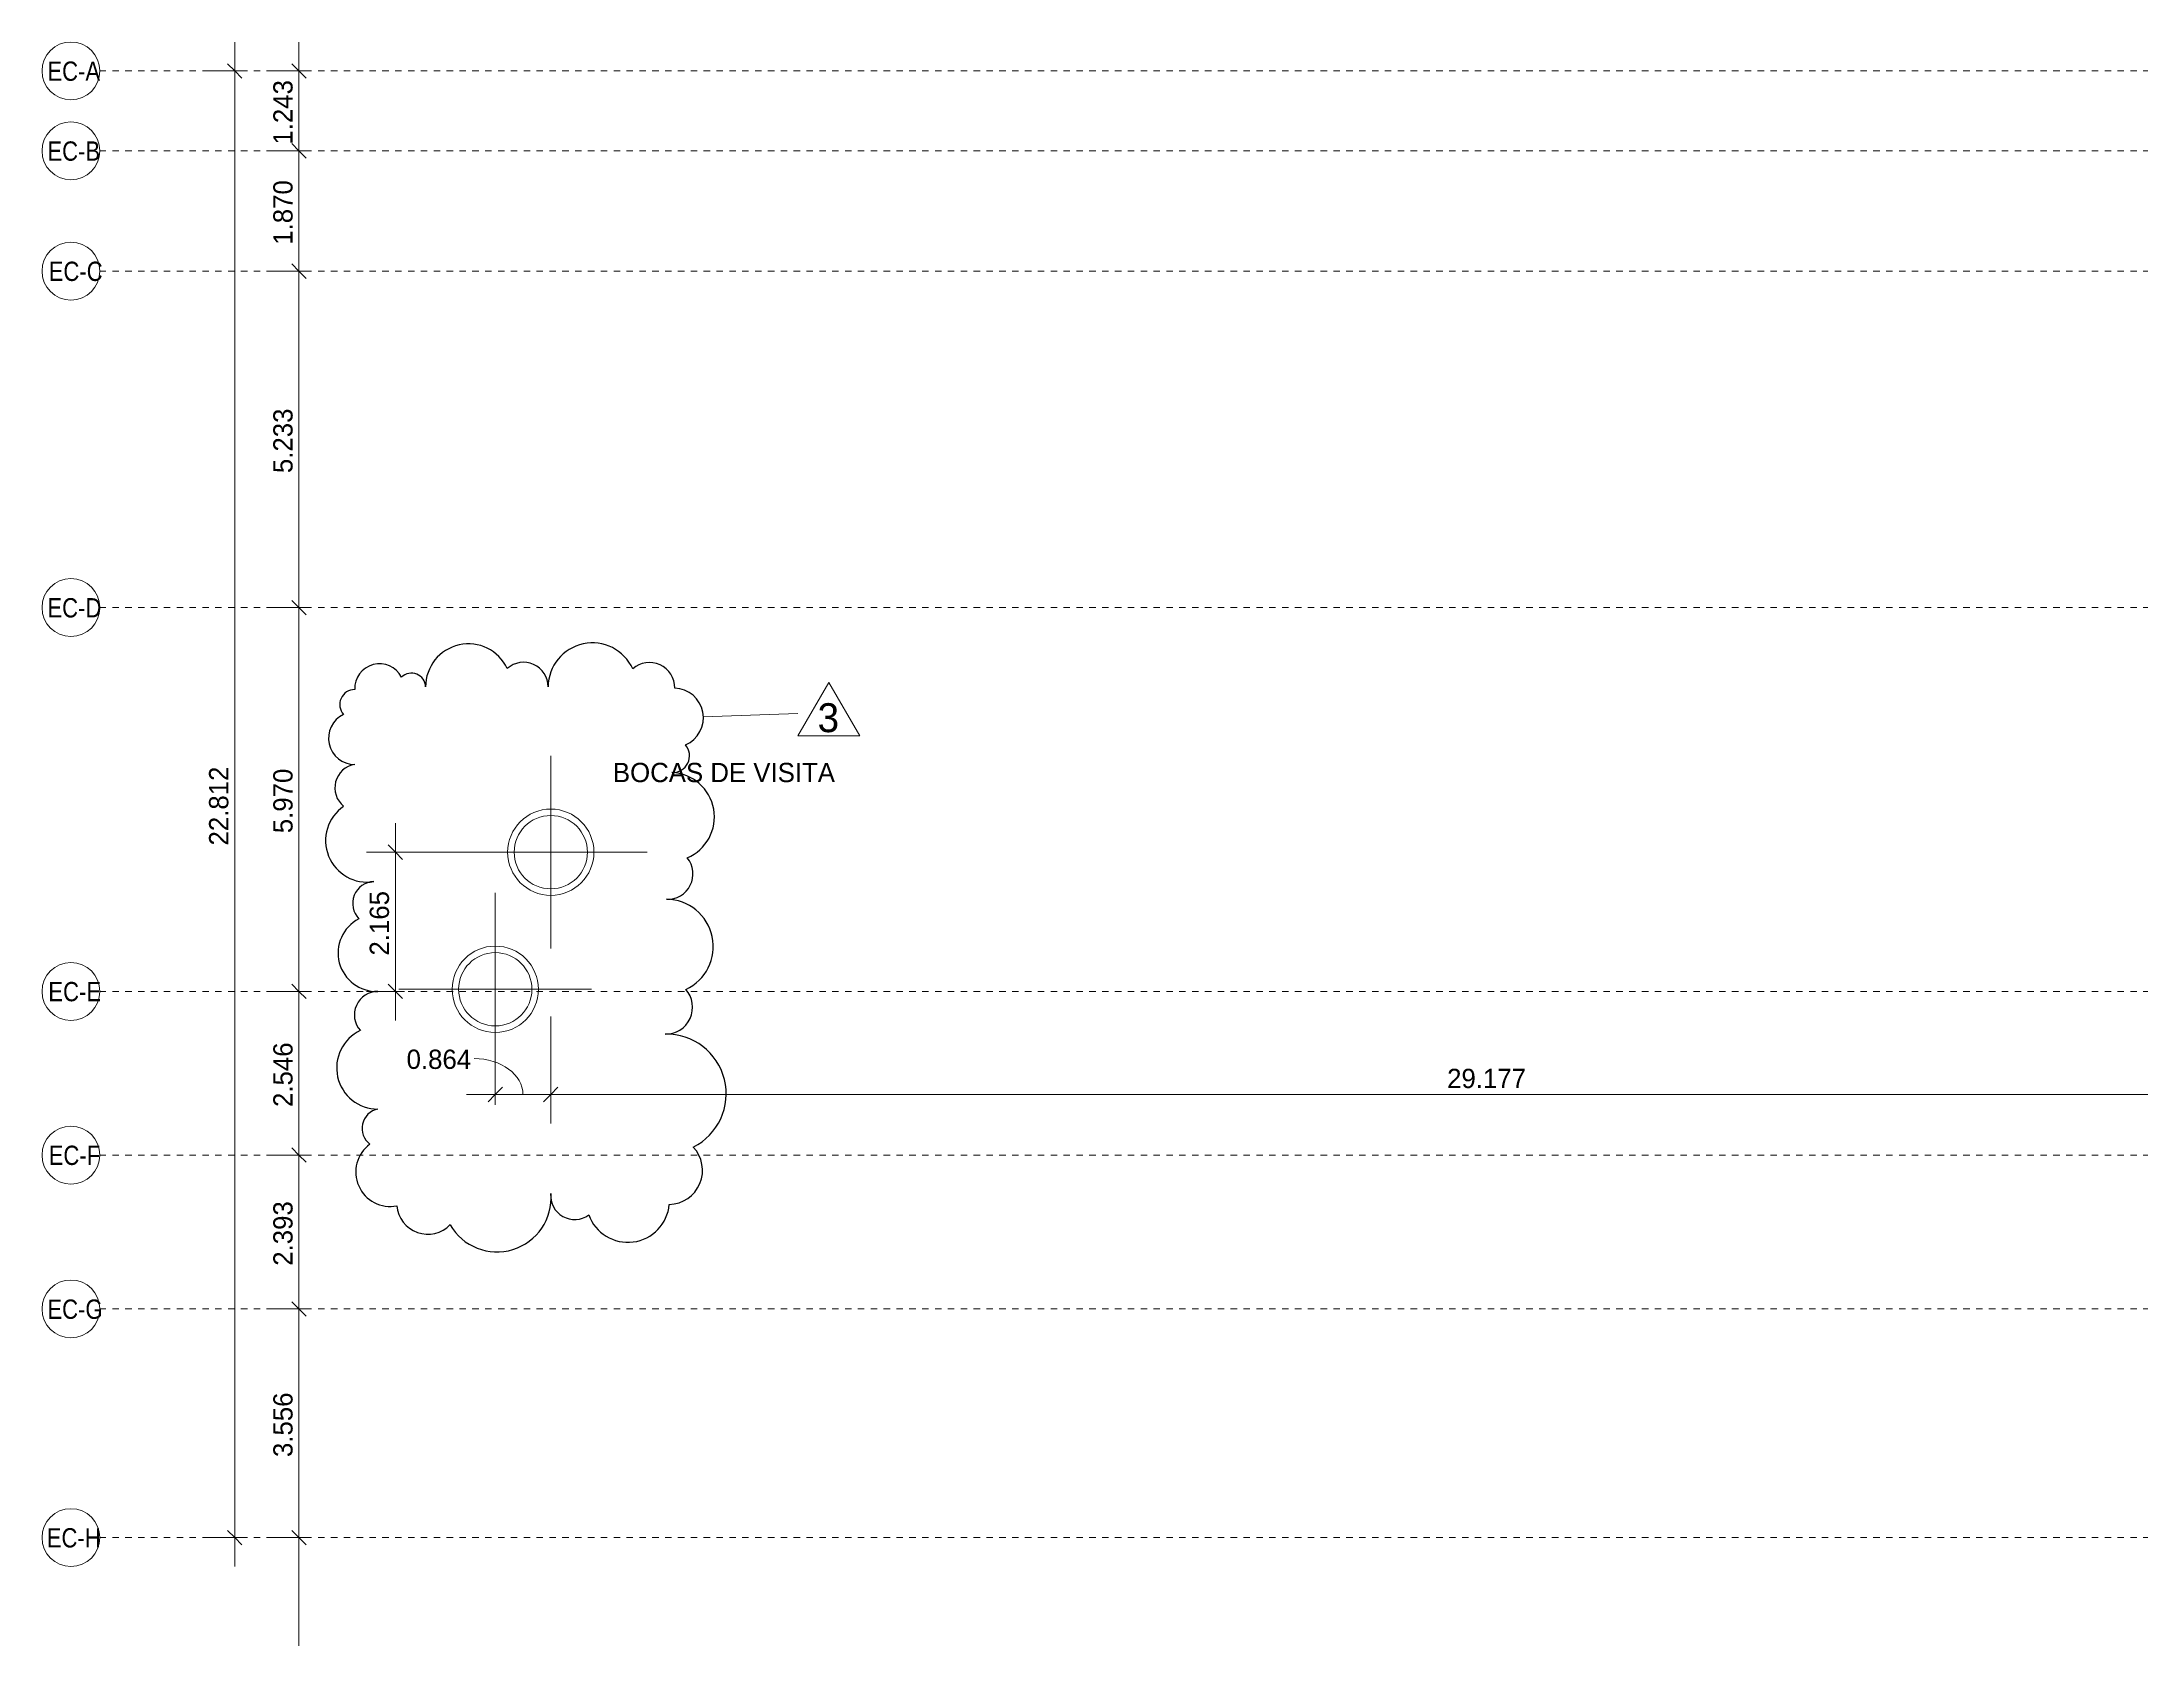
# Model space of a CAD drawing. Header units: metres. Extents: x -43 to 80, y -185 to 8.
# Drawn here: x -42.56 to -9.88, y -147.93 to -123.07 of the extents above; entities that cross this region are included whole.
import ezdxf

# ---------------------------------------------------------------- set-up
doc = ezdxf.new("R2010")
doc.units = ezdxf.units.M
doc.linetypes.add('Grid Line', pattern=[0.022225, 0.0127, -0.003175, 0.003175, -0.003175])
for name, color, linetype, lineweight in [('A-ANNO-DIMS', 7, 'Continuous', 9), ('A-ANNO-DIMS-150', 7, 'Continuous', 9), ('A-DETL-THIN', 7, 'Continuous', 9), ('A-GENM', 7, 'Continuous', 9), ('G-ANNO-REVC', 7, 'Continuous', 70), ('G-ANNO-REVC-IDEN', 7, 'Continuous', 35), ('G-ANNO-TEXT', 7, 'Continuous', 9), ('S-GRID', 7, 'Continuous', 9), ('S-GRID-IDEN', 7, 'Continuous', 9)]:
    doc.layers.add(name, color=color, linetype=linetype, lineweight=lineweight)
doc.styles.add('Century Gothic', font='GOTHIC.TTF', dxfattribs={"height": 0.3})
doc.styles.add('Manrope Light', font='Manrope-Light.ttf', dxfattribs={"height": 0.45})
doc.styles.add('Saira Condensed', font='SairaCondensed-Regular.ttf', dxfattribs={"height": 0.3})
doc.dimstyles.new('C_G_2_0mm', dxfattribs={"dimscale": 0.3048, "dimtxt": 0.31325, "dimasz": 0.738189, "dimexe": 1.476378, "dimexo": 0.984252, "dimgap": 0.049213, "dimtad": 1, "dimdec": 3, "dimrnd": 0.001, "dimzin": 0, "dimdsep": 46, "dimtxsty": 'Century Gothic', "dimblk1": 'OBLIQUE', "dimblk2": 'OBLIQUE', "dimsah": 1, "dimcen": 0.09, "dimdle": 1.476378, "dimazin": 2, "dimtfac": 1, "dimtdec": 4, "dimtix": 1, "dimtmove": 0, "dimatfit": 3, "dimfxl": 1, "dimtvp": 1, "dimtolj": 1, "dimtzin": 0, "dimarcsym": 2})
doc.dimstyles.new('C_G_2_0mm_1', dxfattribs={"dimscale": 0.3048, "dimtxt": 0.31325, "dimasz": 0.738189, "dimexe": 1.476378, "dimexo": 0.984252, "dimgap": 0.049213, "dimtad": 1, "dimdec": 3, "dimrnd": 0.001, "dimzin": 0, "dimdsep": 46, "dimtxsty": 'Century Gothic', "dimblk1": 'OBLIQUE', "dimblk2": 'OBLIQUE', "dimsah": 1, "dimcen": 0.09, "dimdle": 1.476378, "dimazin": 2, "dimtfac": 1, "dimtdec": 4, "dimtix": 1, "dimtmove": 1, "dimatfit": 3, "dimfxl": 1, "dimtvp": 1, "dimtolj": 1, "dimtzin": 0, "dimarcsym": 2})

# ---------------------------------------------------------------- blocks, each defined once
blk = doc.blocks.new('M_Boca de Visita - M_Boca de Visita-2306142-N01 - ESTANQUE CABECERA')
at = {"layer": 'A-GENM'}
for radius, start, end in [(0.671, 0, 180), (0.57, 0, 180), (0.671, 180, 0), (0.57, 180, 360)]:
    blk.add_arc((0, 0), radius, start, end, dxfattribs=at)
blk = doc.blocks.new('Grid - 3mm-1144979-N01 - ESTANQUE CABECERA')
at = {"layer": 'S-GRID-IDEN', "color": 253, "true_color": 0xaaaaaa}
blk.add_circle((0, 0), 0.003, dxfattribs=at)
blk = doc.blocks.new('DIMBLOCK12-N01 - ESTANQUE CABECERA')
at = {"layer": 'A-ANNO-DIMS-150'}
for p, q in [((-39.559, -146.785), (-39.559, -123.073)), ((-39.559, -123.523), (-40.009, -123.523)), ((-39.559, -123.523), (-39.418, -123.523)), ((-39.559, -146.335), (-40.009, -146.335)), ((-39.559, -146.335), (-39.418, -146.335))]:
    blk.add_line(p, q, dxfattribs=at)
at = {"layer": 'A-ANNO-DIMS-150', "lineweight": 35}
for p, q in [((-39.559, -123.523), (-39.671, -123.411)), ((-39.559, -123.523), (-39.446, -123.636)), ((-39.559, -146.335), (-39.671, -146.223)), ((-39.559, -146.335), (-39.446, -146.448))]:
    blk.add_line(p, q, dxfattribs=at)
at = {"layer": 'A-ANNO-DIMS-150', "color": 0, "insert": (-39.958, -135.57), "char_height": 0.3, "width": 1.5394, "attachment_point": 1, "rotation": 90, "line_spacing_factor": 0.984502, "style": 'Century Gothic'}
blk.add_mtext('22.812', dxfattribs=at)
blk = doc.blocks.new('_Oblique')
at = {"color": 0, "linetype": 'ByBlock', "lineweight": -2}
blk.add_line((-0.5, -0.5), (0.5, 0.5), dxfattribs=at)
blk = doc.blocks.new('DIMBLOCK14-N01 - ESTANQUE CABECERA')
at = {"layer": 'A-ANNO-DIMS-150'}
for p, q in [((-38.559, -146.335), (-39.009, -146.335)), ((-38.559, -151.923), (-38.559, -146.335)), ((-38.559, -146.335), (-38.418, -146.335)), ((-38.559, -151.923), (-39.009, -151.923)), ((-38.559, -151.923), (-38.418, -151.923))]:
    blk.add_line(p, q, dxfattribs=at)
at = {"layer": 'A-ANNO-DIMS-150', "lineweight": 35}
for p, q in [((-38.559, -146.335), (-38.671, -146.223)), ((-38.559, -146.335), (-38.446, -146.448)), ((-38.559, -151.923), (-38.671, -151.81)), ((-38.559, -151.923), (-38.446, -152.035))]:
    blk.add_line(p, q, dxfattribs=at)
at = {"layer": 'A-ANNO-DIMS-150', "color": 0, "insert": (-38.958, -149.654), "char_height": 0.3, "width": 1.25897, "attachment_point": 1, "rotation": 90, "line_spacing_factor": 0.984502, "style": 'Century Gothic'}
blk.add_mtext('5.588', dxfattribs=at)
blk = doc.blocks.new('DIMBLOCK15-N01 - ESTANQUE CABECERA')
at = {"layer": 'A-ANNO-DIMS-150'}
for p, q in [((-38.559, -142.779), (-39.009, -142.779)), ((-38.559, -146.335), (-38.559, -142.779)), ((-38.559, -142.779), (-38.418, -142.779)), ((-38.559, -146.335), (-39.009, -146.335)), ((-38.559, -146.335), (-38.418, -146.335))]:
    blk.add_line(p, q, dxfattribs=at)
at = {"layer": 'A-ANNO-DIMS-150', "lineweight": 35}
for p, q in [((-38.559, -142.779), (-38.671, -142.667)), ((-38.559, -142.779), (-38.446, -142.892)), ((-38.559, -146.335), (-38.671, -146.223)), ((-38.559, -146.335), (-38.446, -146.448))]:
    blk.add_line(p, q, dxfattribs=at)
at = {"layer": 'A-ANNO-DIMS-150', "color": 0, "insert": (-38.958, -145.082), "char_height": 0.3, "width": 1.25897, "attachment_point": 1, "rotation": 90, "line_spacing_factor": 0.984502, "style": 'Century Gothic'}
blk.add_mtext('3.556', dxfattribs=at)
blk = doc.blocks.new('DIMBLOCK16-N01 - ESTANQUE CABECERA')
at = {"layer": 'A-ANNO-DIMS-150'}
for p, q in [((-38.559, -140.386), (-39.009, -140.386)), ((-38.559, -142.779), (-38.559, -140.386)), ((-38.559, -140.386), (-38.418, -140.386)), ((-38.559, -142.779), (-39.009, -142.779)), ((-38.559, -142.779), (-38.418, -142.779))]:
    blk.add_line(p, q, dxfattribs=at)
at = {"layer": 'A-ANNO-DIMS-150', "lineweight": 35}
for p, q in [((-38.559, -140.386), (-38.671, -140.273)), ((-38.559, -140.386), (-38.446, -140.498)), ((-38.559, -142.779), (-38.671, -142.667)), ((-38.559, -142.779), (-38.446, -142.892))]:
    blk.add_line(p, q, dxfattribs=at)
at = {"layer": 'A-ANNO-DIMS-150', "color": 0, "insert": (-38.958, -142.107), "char_height": 0.3, "width": 1.25897, "attachment_point": 1, "rotation": 90, "line_spacing_factor": 0.984502, "style": 'Century Gothic'}
blk.add_mtext('2.393', dxfattribs=at)
blk = doc.blocks.new('DIMBLOCK17-N01 - ESTANQUE CABECERA')
at = {"layer": 'A-ANNO-DIMS-150'}
for p, q in [((-38.559, -137.84), (-39.009, -137.84)), ((-38.559, -140.386), (-38.559, -137.84)), ((-38.559, -137.84), (-38.418, -137.84)), ((-38.559, -140.386), (-39.009, -140.386)), ((-38.559, -140.386), (-38.418, -140.386))]:
    blk.add_line(p, q, dxfattribs=at)
at = {"layer": 'A-ANNO-DIMS-150', "lineweight": 35}
for p, q in [((-38.559, -137.84), (-38.671, -137.727)), ((-38.559, -137.84), (-38.446, -137.952)), ((-38.559, -140.386), (-38.671, -140.273)), ((-38.559, -140.386), (-38.446, -140.498))]:
    blk.add_line(p, q, dxfattribs=at)
at = {"layer": 'A-ANNO-DIMS-150', "color": 0, "insert": (-38.958, -139.637), "char_height": 0.3, "width": 1.25897, "attachment_point": 1, "rotation": 90, "line_spacing_factor": 0.984502, "style": 'Century Gothic'}
blk.add_mtext('2.546', dxfattribs=at)
blk = doc.blocks.new('DIMBLOCK18-N01 - ESTANQUE CABECERA')
at = {"layer": 'A-ANNO-DIMS-150'}
for p, q in [((-38.559, -131.87), (-39.009, -131.87)), ((-38.559, -137.84), (-38.559, -131.87)), ((-38.559, -131.87), (-38.418, -131.87)), ((-38.559, -137.84), (-39.009, -137.84)), ((-38.559, -137.84), (-38.418, -137.84))]:
    blk.add_line(p, q, dxfattribs=at)
at = {"layer": 'A-ANNO-DIMS-150', "lineweight": 35}
for p, q in [((-38.559, -131.87), (-38.671, -131.757)), ((-38.559, -131.87), (-38.446, -131.982)), ((-38.559, -137.84), (-38.671, -137.727)), ((-38.559, -137.84), (-38.446, -137.952))]:
    blk.add_line(p, q, dxfattribs=at)
at = {"layer": 'A-ANNO-DIMS-150', "color": 0, "insert": (-38.958, -135.379), "char_height": 0.3, "width": 1.25897, "attachment_point": 1, "rotation": 90, "line_spacing_factor": 0.984502, "style": 'Century Gothic'}
blk.add_mtext('5.970', dxfattribs=at)
blk = doc.blocks.new('DIMBLOCK19-N01 - ESTANQUE CABECERA')
at = {"layer": 'A-ANNO-DIMS-150'}
for p, q in [((-38.559, -126.636), (-39.009, -126.636)), ((-38.559, -131.87), (-38.559, -126.636)), ((-38.559, -126.636), (-38.418, -126.636)), ((-38.559, -131.87), (-39.009, -131.87)), ((-38.559, -131.87), (-38.418, -131.87))]:
    blk.add_line(p, q, dxfattribs=at)
at = {"layer": 'A-ANNO-DIMS-150', "lineweight": 35}
for p, q in [((-38.559, -126.636), (-38.671, -126.524)), ((-38.559, -126.636), (-38.446, -126.749)), ((-38.559, -131.87), (-38.671, -131.757)), ((-38.559, -131.87), (-38.446, -131.982))]:
    blk.add_line(p, q, dxfattribs=at)
at = {"layer": 'A-ANNO-DIMS-150', "color": 0, "insert": (-38.958, -129.778), "char_height": 0.3, "width": 1.25897, "attachment_point": 1, "rotation": 90, "line_spacing_factor": 0.984502, "style": 'Century Gothic'}
blk.add_mtext('5.233', dxfattribs=at)
blk = doc.blocks.new('DIMBLOCK20-N01 - ESTANQUE CABECERA')
at = {"layer": 'A-ANNO-DIMS-150'}
for p, q in [((-38.559, -124.766), (-39.009, -124.766)), ((-38.559, -126.636), (-38.559, -124.766)), ((-38.559, -124.766), (-38.418, -124.766)), ((-38.559, -126.636), (-39.009, -126.636)), ((-38.559, -126.636), (-38.418, -126.636))]:
    blk.add_line(p, q, dxfattribs=at)
at = {"layer": 'A-ANNO-DIMS-150', "lineweight": 35}
for p, q in [((-38.559, -124.766), (-38.671, -124.654)), ((-38.559, -124.766), (-38.446, -124.879)), ((-38.559, -126.636), (-38.671, -126.524)), ((-38.559, -126.636), (-38.446, -126.749))]:
    blk.add_line(p, q, dxfattribs=at)
at = {"layer": 'A-ANNO-DIMS-150', "color": 0, "insert": (-38.958, -126.226), "char_height": 0.3, "width": 1.25897, "attachment_point": 1, "rotation": 90, "line_spacing_factor": 0.984502, "style": 'Century Gothic'}
blk.add_mtext('1.870', dxfattribs=at)
blk = doc.blocks.new('DIMBLOCK21-N01 - ESTANQUE CABECERA')
at = {"layer": 'A-ANNO-DIMS-150'}
for p, q in [((-38.559, -124.766), (-38.559, -123.073)), ((-38.559, -123.523), (-39.009, -123.523)), ((-38.559, -123.523), (-38.418, -123.523)), ((-38.559, -124.766), (-39.009, -124.766)), ((-38.559, -124.766), (-38.418, -124.766))]:
    blk.add_line(p, q, dxfattribs=at)
at = {"layer": 'A-ANNO-DIMS-150', "lineweight": 35}
for p, q in [((-38.559, -123.523), (-38.671, -123.411)), ((-38.559, -123.523), (-38.446, -123.636)), ((-38.559, -124.766), (-38.671, -124.654)), ((-38.559, -124.766), (-38.446, -124.879))]:
    blk.add_line(p, q, dxfattribs=at)
at = {"layer": 'A-ANNO-DIMS-150', "color": 0, "insert": (-38.958, -124.669), "char_height": 0.3, "width": 1.25897, "attachment_point": 1, "rotation": 90, "line_spacing_factor": 0.984502, "style": 'Century Gothic'}
blk.add_mtext('1.243', dxfattribs=at)
blk = doc.blocks.new('DIMBLOCK26-N01 - ESTANQUE CABECERA')
at = {"layer": 'A-ANNO-DIMS-150'}
for p, q in [((-34.64, -139.443), (-34.64, -138.228)), ((-35.504, -139.443), (-35.504, -138.993)), ((-35.954, -139.443), (-34.64, -139.443)), ((-35.504, -139.443), (-35.504, -139.606)), ((-34.64, -139.443), (-34.64, -139.893))]:
    blk.add_line(p, q, dxfattribs=at)
at = {"layer": 'A-ANNO-DIMS-150', "lineweight": 35}
for p, q in [((-35.504, -139.443), (-35.617, -139.555)), ((-35.504, -139.443), (-35.392, -139.33)), ((-34.64, -139.443), (-34.753, -139.555)), ((-34.64, -139.443), (-34.528, -139.33))]:
    blk.add_line(p, q, dxfattribs=at)
at = {"layer": 'A-ANNO-DIMS-150'}
blk.add_ellipse((-35.835, -139.443), major_axis=(0.762, 0), ratio=0.734037, start_param=0, end_param=1.570796, dxfattribs=at)
at = {"layer": 'A-ANNO-DIMS-150', "color": 0, "insert": (-36.884, -138.745), "char_height": 0.3, "width": 1.25897, "attachment_point": 1, "line_spacing_factor": 0.984502, "style": 'Century Gothic'}
blk.add_mtext('0.864', dxfattribs=at)
blk = doc.blocks.new('DIMBLOCK27-N01 - ESTANQUE CABECERA')
at = {"layer": 'A-ANNO-DIMS-150'}
for p, q in [((-34.64, -139.443), (-34.64, -138.228)), ((-5.463, -139.443), (-5.463, -138.993)), ((-34.64, -139.443), (-5.013, -139.443)), ((-34.64, -139.443), (-34.64, -139.893)), ((-5.463, -139.443), (-5.463, -139.584))]:
    blk.add_line(p, q, dxfattribs=at)
at = {"layer": 'A-ANNO-DIMS-150', "lineweight": 35}
for p, q in [((-34.64, -139.443), (-34.753, -139.555)), ((-34.64, -139.443), (-34.528, -139.33)), ((-5.463, -139.443), (-5.576, -139.555)), ((-5.463, -139.443), (-5.351, -139.33))]:
    blk.add_line(p, q, dxfattribs=at)
at = {"layer": 'A-ANNO-DIMS-150', "color": 0, "insert": (-20.693, -139.043), "char_height": 0.3, "width": 1.5394, "attachment_point": 1, "line_spacing_factor": 0.984502, "style": 'Century Gothic'}
blk.add_mtext('29.177', dxfattribs=at)
blk = doc.blocks.new('DIMBLOCK28-N01 - ESTANQUE CABECERA')
at = {"layer": 'A-ANNO-DIMS-150'}
for p, q in [((-37.059, -138.29), (-37.059, -135.224)), ((-37.059, -135.674), (-37.509, -135.674)), ((-37.059, -135.674), (-35.611, -135.674)), ((-37.059, -137.84), (-37.509, -137.84)), ((-37.059, -137.84), (-36.918, -137.84))]:
    blk.add_line(p, q, dxfattribs=at)
at = {"layer": 'A-ANNO-DIMS-150', "lineweight": 35}
for p, q in [((-37.059, -135.674), (-37.171, -135.562)), ((-37.059, -135.674), (-36.946, -135.787)), ((-37.059, -137.84), (-37.171, -137.727)), ((-37.059, -137.84), (-36.946, -137.952))]:
    blk.add_line(p, q, dxfattribs=at)
at = {"layer": 'A-ANNO-DIMS-150', "color": 0, "insert": (-37.458, -137.282), "char_height": 0.3, "width": 1.25897, "attachment_point": 1, "rotation": 90, "line_spacing_factor": 0.984502, "style": 'Century Gothic'}
blk.add_mtext('2.165', dxfattribs=at)
blk = doc.blocks.new('Family - ___-2307718-N01 - ESTANQUE CABECERA')
at = {"layer": 'G-ANNO-REVC', "color": 6, "lineweight": 25, "true_color": 0xff00ff}
for centre, radius, start, end in [((-95.075, -100.851), 0.233, 62.4684, 194.2787), ((-94.618, -100.809), 0.386, 359.8797, 154.671), ((-95.317, -101.316), 0.408, 87.6771, 242.4684), ((-94.169, -101.021), 0.221, 334.671, 106.4813), ((-93.378, -101.424), 0.667, 357.6771, 152.4684), ((-92.617, -101.821), 0.381, 332.4684, 104.2787), ((-95.621, -102.028), 0.369, 71.7145, 203.5248), ((-91.671, -102.323), 0.69, 357.0611, 151.8523), ((-95.882, -102.817), 0.646, 96.9232, 251.7145), ((-90.889, -102.741), 0.394, 331.8523, 103.6626), ((-90.767, -103.328), 0.46, 265.8295, 60.6207), ((-96.231, -103.739), 0.342, 64.5997, 196.41), ((-96.561, -104.434), 0.598, 89.8084, 244.5997), ((-91.057, -103.843), 0.263, 240.6207, 12.4311), ((-91.532, -104.67), 0.69, 265.2143, 60.0055), ((-96.987, -105.299), 0.366, 62.4684, 194.2787), ((-97.368, -106.029), 0.641, 87.6771, 242.4684), ((-91.975, -105.439), 0.394, 240.0055, 11.8159), ((-92.518, -106.428), 0.734, 267.0984, 61.8896), ((-97.75, -106.892), 0.307, 73.623, 205.4333), ((-97.945, -107.554), 0.537, 98.8318, 253.623), ((-92.963, -107.261), 0.42, 241.8896, 13.6999), ((-93.57, -108.463), 0.927, 269.052, 63.8432), ((-97.654, -108.256), 0.48, 157.0221, 288.8324), ((-96.659, -108.678), 0.841, 182.2309, 337.0221), ((-95.574, -109.207), 0.37, 147.2145, 279.0249), ((-94.095, -109.533), 0.53, 243.8432, 15.6535), ((-94.873, -109.658), 0.648, 172.4233, 327.2145)]:
    blk.add_arc(centre, radius, start, end, dxfattribs=at)
blk = doc.blocks.new('M_Revision Tag-RVR - M_Revision Tag-RVR-2307713-N01 - ESTANQUE CABECERA')
at = {"layer": 'G-ANNO-REVC-IDEN', "color": 6, "lineweight": 9, "true_color": 0xff00ff}
for p, q in [((0, 0.00351), (-0.00321, -0.00204)), ((0, 0.00351), (0.00321, -0.00204)), ((-0.00321, -0.00204), (0.00321, -0.00204))]:
    blk.add_line(p, q, dxfattribs=at)

msp = doc.modelspace()

# ---------------------------------------------------------------- linework, layer by layer
at = {"layer": 'A-DETL-THIN'}
for p, q in [((-34.6403, -134.1744), (-34.6403, -137.1744)), ((-36.1403, -135.6744), (-33.1403, -135.6744)), ((-35.5042, -136.3061), (-35.5042, -139.3061)), ((-37.0042, -137.8061), (-34.0042, -137.8061))]:
    msp.add_line(p, q, dxfattribs=at)
at = {"layer": 'G-ANNO-REVC-IDEN', "color": 6, "lineweight": 9, "true_color": 0xff00ff}
msp.add_line((-32.2666, -133.5665), (-30.7949, -133.5147), dxfattribs=at)
at = {"layer": 'S-GRID', "color": 254, "linetype": 'Grid Line', "true_color": 0xd4d4d4}
for p, q in [((22.2384, -123.523), (-41.657, -123.523)), ((22.2384, -124.7661), (-41.657, -124.7661)), ((22.2384, -126.6363), (-41.657, -126.6363)), ((22.2384, -131.8698), (-41.657, -131.8698)), ((22.2384, -137.8395), (-41.657, -137.8395)), ((22.2384, -140.3858), (-41.657, -140.3858)), ((22.2384, -142.779), (-41.657, -142.779)), ((22.2384, -146.335), (-41.657, -146.335))]:
    msp.add_line(p, q, dxfattribs=at)

# ---------------------------------------------------------------- block references
at = {"layer": 'A-GENM'}
for p in [(-34.6403, -135.6744), (-35.5042, -137.8061)]:
    msp.add_blockref('M_Boca de Visita - M_Boca de Visita-2306142-N01 - ESTANQUE CABECERA', p, dxfattribs=at)
at = {"layer": 'G-ANNO-REVC', "color": 6, "lineweight": 25, "true_color": 0xff00ff, "rotation": 27.5316480064027}
msp.add_blockref('Family - ___-2307718-N01 - ESTANQUE CABECERA', (0, 0), dxfattribs=at)
at = {"layer": 'G-ANNO-REVC-IDEN', "color": 6, "lineweight": 9, "true_color": 0xff00ff, "xscale": 149.9999999999999, "yscale": 149.9999999999999, "zscale": 149.9999999999999}
msp.add_blockref('M_Revision Tag-RVR - M_Revision Tag-RVR-2307713-N01 - ESTANQUE CABECERA', (-30.3137, -133.5602), dxfattribs=at)
at = {"layer": 'S-GRID-IDEN', "color": 253, "true_color": 0xaaaaaa, "xscale": 149.9999999999999, "yscale": 149.9999999999999, "zscale": 149.9999999999999}
for p, rotation in [((-42.107, -123.523), 90), ((-42.107, -124.7661), 90), ((-42.107, -126.6363), 90), ((-42.107, -131.8698), 90), ((-42.107, -137.8395), 90.00000000000001), ((-42.107, -140.3858), 90.00000000000001), ((-42.107, -142.779), 90.00000000000001), ((-42.107, -146.335), 90)]:
    msp.add_blockref('Grid - 3mm-1144979-N01 - ESTANQUE CABECERA', p, dxfattribs=dict(at, rotation=rotation))

# ---------------------------------------------------------------- texts
at = {"layer": 'G-ANNO-REVC-IDEN', "color": 6, "lineweight": 9, "true_color": 0xff00ff, "insert": (-30.4888, -133.3572), "char_height": 0.45, "width": 0.420886, "attachment_point": 1, "style": 'Manrope Light'}
msp.add_mtext('3', dxfattribs=at)
at = {"layer": 'G-ANNO-TEXT', "insert": (-33.6737, -134.2846), "char_height": 0.3, "width": 4.148733, "attachment_point": 1, "style": 'Century Gothic'}
msp.add_mtext('BOCAS DE VISITA', dxfattribs=at)
at = {"layer": 'S-GRID-IDEN', "color": 253, "true_color": 0xaaaaaa, "char_height": 0.3, "attachment_point": 1, "style": 'Saira Condensed'}
for s, insert, width in [('EC-A', (-42.4732, -123.3761), 0.877848), ('EC-B', (-42.4732, -124.6192), 0.877848), ('EC-C', (-42.453, -126.4895), 0.829747), ('EC-D', (-42.4732, -131.7229), 0.877848), ('EC-E', (-42.4582, -137.6927), 0.841772), ('EC-F', (-42.453, -140.2389), 0.829747), ('EC-G', (-42.4732, -142.6322), 0.877848), ('EC-H', (-42.483, -146.1882), 0.901898)]:
    msp.add_mtext(s, dxfattribs=dict(at, insert=insert, width=width))

# ---------------------------------------------------------------- dimensions: what is measured, and where the dimension line sits
at = {"layer": 'A-ANNO-DIMS'}
for base, p1, p2, override, picture, middle in [((-39.5586, -123.523), (-39.7177, -146.335), (-39.7177, -123.523), {"dimpost": '<>', "dimfxl": 22.812023}, 'DIMBLOCK12-N01 - ESTANQUE CABECERA', (-39.7311, -134.929)), ((-38.5586, -123.523), (-38.7177, -124.7661), (-38.7177, -123.523), {"dimpost": '<>', "dimfxl": 1.243037}, 'DIMBLOCK21-N01 - ESTANQUE CABECERA', (-38.7311, -124.1445)), ((-38.5586, -124.7661), (-38.7177, -126.6363), (-38.7177, -124.7661), {"dimpost": '<>', "dimfxl": 1.87027}, 'DIMBLOCK20-N01 - ESTANQUE CABECERA', (-38.7311, -125.7012)), ((-38.55856, -126.63633), (-38.71766, -131.86978), (-38.71766, -126.63633), {"dimpost": '<>', "dimfxl": 5.233447}, 'DIMBLOCK19-N01 - ESTANQUE CABECERA', (-38.73111, -129.25305)), ((-38.5586, -131.8698), (-38.7177, -137.8395), (-38.7177, -131.8698), {"dimpost": '<>', "dimfxl": 5.969759}, 'DIMBLOCK18-N01 - ESTANQUE CABECERA', (-38.7311, -134.8547)), ((-37.0586, -135.6744), (-37.2177, -137.8395), (-35.3113, -135.6744), {"dimpost": '<>', "dimfxl": 2.884805}, 'DIMBLOCK28-N01 - ESTANQUE CABECERA', (-37.2311, -136.7569)), ((-38.5586, -137.8395), (-38.7177, -140.3858), (-38.7177, -137.8395), {"dimpost": '<>', "dimfxl": 2.546253}, 'DIMBLOCK17-N01 - ESTANQUE CABECERA', (-38.7311, -139.1127)), ((-38.5586, -140.3858), (-38.7177, -142.779), (-38.7177, -140.3858), {"dimpost": '<>', "dimfxl": 2.393243}, 'DIMBLOCK16-N01 - ESTANQUE CABECERA', (-38.7311, -141.5824)), ((-38.5586, -142.779), (-38.7177, -146.335), (-38.7177, -142.779), {"dimpost": '<>', "dimfxl": 3.556014}, 'DIMBLOCK15-N01 - ESTANQUE CABECERA', (-38.7311, -144.557)), ((-38.5586, -146.335), (-38.7177, -151.9229), (-38.7177, -146.335), {"dimpost": '<>', "dimfxl": 5.58783}, 'DIMBLOCK14-N01 - ESTANQUE CABECERA', (-38.7311, -149.129))]:
    dim = msp.add_linear_dim(base=base, p1=p1, p2=p2, angle=90, dimstyle='C_G_2_0mm', override=override, dxfattribs=at)
    dim.commit()
    dim.dimension.update_dxf_attribs({"geometry": picture, "text_midpoint": middle})
dim = msp.add_linear_dim(base=(-34.6403, -139.4428), p1=(-35.5042, -139.3061), p2=(-34.6403, -137.9275), angle=0, dimstyle='C_G_2_0mm_1', override={"dimpost": '<>', "dimfxl": 1.62687}, dxfattribs=at)
dim.commit()
dim.dimension.update_dxf_attribs({"geometry": 'DIMBLOCK26-N01 - ESTANQUE CABECERA', "text_midpoint": (-36.2542, -138.9449), "dimtype": 160})
dim = msp.add_linear_dim(base=(-5.4635, -139.4428), p1=(-34.6403, -137.9275), p2=(-5.4635, -139.2837), dimstyle='C_G_2_0mm', override={"dimpost": '<>', "dimfxl": 29.208329}, dxfattribs=at)
dim.commit()
dim.dimension.update_dxf_attribs({"geometry": 'DIMBLOCK27-N01 - ESTANQUE CABECERA', "text_midpoint": (-20.0519, -139.2702)})

doc.saveas('drawing.dxf')
